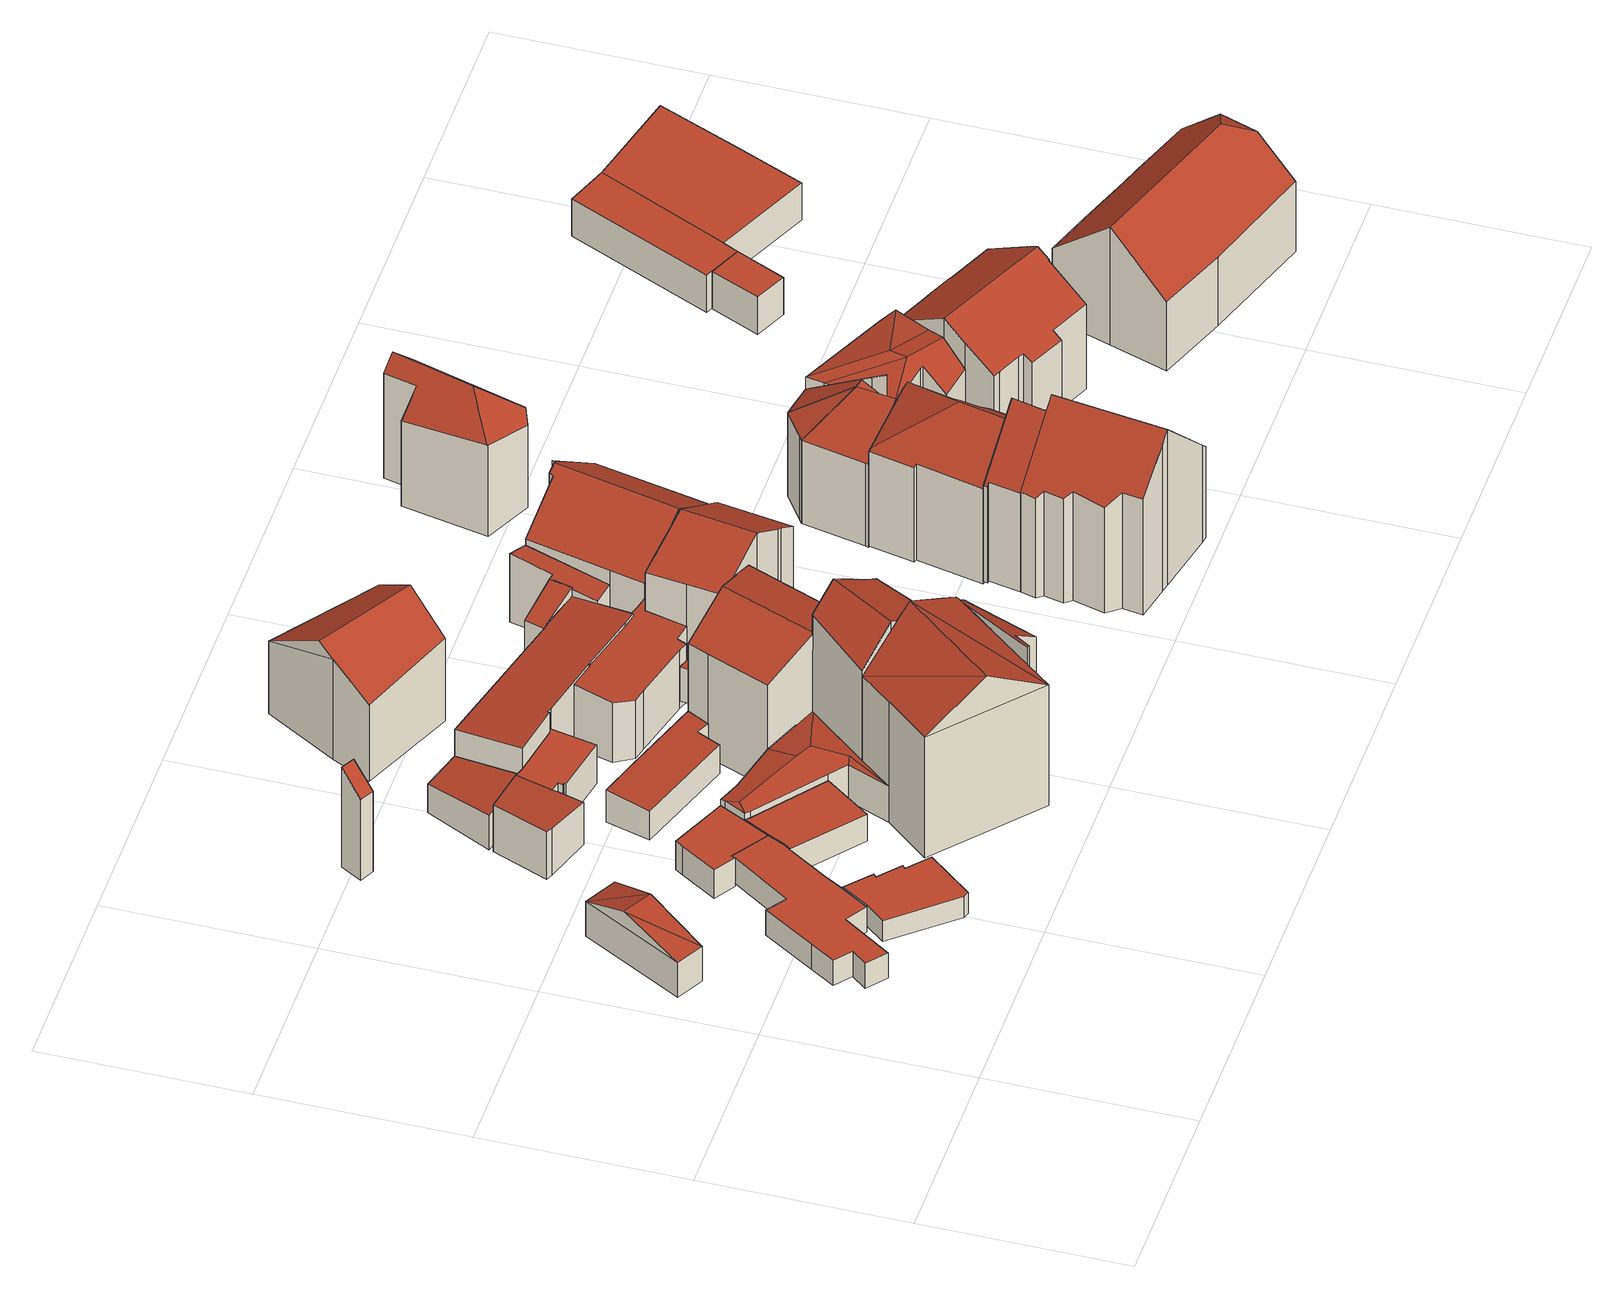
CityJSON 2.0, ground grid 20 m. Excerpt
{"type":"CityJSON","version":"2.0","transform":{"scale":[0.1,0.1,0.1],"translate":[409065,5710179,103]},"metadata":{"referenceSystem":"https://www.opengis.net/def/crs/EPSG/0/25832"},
"CityObjects":{
"building1":{"type":"Building","attributes":{"Gemeindeschluessel":"05978036","Geometrietyp2DReferenz":"3000","function":"31001_2000","roofType":"3100","measuredHeight":5.64},"geometry":[{"type":"MultiSurface","lod":"2","boundaries":[[[0,1,2,3]],[[1,4,5,2]],[[4,6,7,5]],[[6,0,3,7]],[[4,1,8]],[[0,6,9]],[[0,8,1]],[[8,0,9]],[[9,4,8]],[[4,9,6]],[[3,2,5,7]]],"semantics":{"surfaces":[{"type":"WallSurface"},{"type":"RoofSurface"},{"type":"GroundSurface"}],"values":[0,0,0,0,0,0,1,1,1,1,2]}}]},
"building2":{"type":"Building","attributes":{"Gemeindeschluessel":"05978036","Geometrietyp2DReferenz":"3000","function":"31001_2000","roofType":"1000","measuredHeight":2.84},"geometry":[{"type":"MultiSurface","lod":"2","boundaries":[[[10,11,12,13]],[[11,14,15,12]],[[14,16,17,15]],[[16,18,19,17]],[[18,20,21,19]],[[20,22,23,21]],[[22,24,25,23]],[[24,26,27,25]],[[26,28,29,27]],[[28,30,31,29]],[[30,32,33,31]],[[32,34,35,33]],[[34,36,37,35]],[[36,38,39,37]],[[38,40,41,39]],[[40,10,13,41]],[[40,38,36,34,32,30,28,26,24,22,20,18,16,14,11,10]],[[13,12,15,17,19,21,23,25,27,29,31,33,35,37,39,41]]],"semantics":{"surfaces":[{"type":"WallSurface"},{"type":"RoofSurface"},{"type":"GroundSurface"}],"values":[0,0,0,0,0,0,0,0,0,0,0,0,0,0,0,0,1,2]}}]},
"building3":{"type":"Building","attributes":{"Gemeindeschluessel":"05978036","Geometrietyp2DReferenz":"3000","function":"31001_2460","roofType":"1000","measuredHeight":2.44},"geometry":[{"type":"MultiSurface","lod":"2","boundaries":[[[42,43,44,45]],[[43,46,47,44]],[[46,48,49,47]],[[48,50,51,49]],[[50,52,53,51]],[[52,54,55,53]],[[54,56,57,55]],[[56,58,59,57]],[[58,60,61,59]],[[60,42,45,61]],[[60,58,56,54,52,50,48,46,43,42]],[[45,44,47,49,51,53,55,57,59,61]]],"semantics":{"surfaces":[{"type":"WallSurface"},{"type":"RoofSurface"},{"type":"GroundSurface"}],"values":[0,0,0,0,0,0,0,0,0,0,1,2]}}]},
"building4":{"type":"Building","attributes":{"Gemeindeschluessel":"05978036","Geometrietyp2DReferenz":"3000","function":"31001_2000","roofType":"1000","measuredHeight":3.29},"geometry":[{"type":"MultiSurface","lod":"2","boundaries":[[[32,30,62,63]],[[30,28,64,62]],[[28,65,66,64]],[[65,67,68,66]],[[67,69,70,68]],[[69,71,72,70]],[[71,73,74,72]],[[73,32,63,74]],[[73,71,69,67,65,28,30,32]],[[63,62,64,66,68,70,72,74]]],"semantics":{"surfaces":[{"type":"WallSurface"},{"type":"RoofSurface"},{"type":"GroundSurface"}],"values":[0,0,0,0,0,0,0,0,1,2]}}]},
"building5":{"type":"Building","attributes":{"Gemeindeschluessel":"05978036","Geometrietyp2DReferenz":"3000","function":"51009_1610","roofType":"2100","measuredHeight":11.59},"geometry":[{"type":"MultiSurface","lod":"2","boundaries":[[[75,76,77,78]],[[76,79,80,77]],[[79,81,82,80]],[[81,75,78,82]],[[81,79,76,75]],[[78,77,80,82]]],"semantics":{"surfaces":[{"type":"WallSurface"},{"type":"RoofSurface"},{"type":"GroundSurface"}],"values":[0,0,0,0,1,2]}}]},
"building6":{"type":"Building","attributes":{"Gemeindeschluessel":"05978036","Geometrietyp2DReferenz":"3000","function":"31001_1310","roofType":"2100","measuredHeight":5.44},"geometry":[{"type":"MultiSurface","lod":"2","boundaries":[[[83,84,85,86]],[[84,87,88,85]],[[87,89,90,88]],[[89,91,92,90]],[[91,93,94,92]],[[93,95,96,94]],[[95,83,86,96]],[[95,93,91,89,87,84,83]],[[86,85,88,90,92,94,96]]],"semantics":{"surfaces":[{"type":"WallSurface"},{"type":"RoofSurface"},{"type":"GroundSurface"}],"values":[0,0,0,0,0,0,0,1,2]}}]},
"building7":{"type":"Building","attributes":{"Gemeindeschluessel":"05978036","Geometrietyp2DReferenz":"3000","function":"31001_1100","roofType":"1000","measuredHeight":3.06},"geometry":[{"type":"MultiSurface","lod":"2","boundaries":[[[97,98,99,100]],[[98,101,102,99]],[[101,103,104,102]],[[103,105,106,104]],[[105,107,108,106]],[[107,109,110,108]],[[109,97,100,110]],[[109,107,105,103,101,98,97]],[[100,99,102,104,106,108,110]]],"semantics":{"surfaces":[{"type":"WallSurface"},{"type":"RoofSurface"},{"type":"GroundSurface"}],"values":[0,0,0,0,0,0,0,1,2]}}]},
"building8":{"type":"Building","attributes":{"Gemeindeschluessel":"05978036","Geometrietyp2DReferenz":"3000","function":"31001_2460","roofType":"2100","measuredHeight":4},"geometry":[{"type":"MultiSurface","lod":"2","boundaries":[[[111,112,113,114]],[[112,115,116,113]],[[115,117,118,116]],[[117,119,92,118]],[[119,111,114,92]],[[119,117,115,112,111]],[[114,113,116,118,92]]],"semantics":{"surfaces":[{"type":"WallSurface"},{"type":"RoofSurface"},{"type":"GroundSurface"}],"values":[0,0,0,0,0,1,2]}}]},
"building9":{"type":"Building","attributes":{"Gemeindeschluessel":"05978036","Geometrietyp2DReferenz":"3000","function":"31001_1310","roofType":"1000","measuredHeight":4.47},"geometry":[{"type":"MultiSurface","lod":"2","boundaries":[[[120,121,122,123]],[[121,124,125,122]],[[124,126,127,125]],[[126,128,129,127]],[[128,130,131,129]],[[130,132,133,131]],[[132,134,135,133]],[[134,136,137,135]],[[136,138,139,137]],[[138,140,141,139]],[[140,120,123,141]],[[140,138,136,134,132,130,128,126,124,121,120]],[[123,122,125,127,129,131,133,135,137,139,141]]],"semantics":{"surfaces":[{"type":"WallSurface"},{"type":"RoofSurface"},{"type":"GroundSurface"}],"values":[0,0,0,0,0,0,0,0,0,0,0,1,2]}}]},
"building10":{"type":"Building","attributes":{"Gemeindeschluessel":"05978036","Geometrietyp2DReferenz":"3000","function":"31001_1100","roofType":"2100","measuredHeight":3.74},"geometry":[{"type":"MultiSurface","lod":"2","boundaries":[[[142,143,144,145]],[[143,146,147,144]],[[146,148,149,147]],[[148,150,151,149]],[[150,152,153,151]],[[152,154,155,153]],[[154,142,145,155]],[[154,152,150,148,146,143,142]],[[145,144,147,149,151,153,155]]],"semantics":{"surfaces":[{"type":"WallSurface"},{"type":"RoofSurface"},{"type":"GroundSurface"}],"values":[0,0,0,0,0,0,0,1,2]}}]},
"building11":{"type":"Building","attributes":{"Gemeindeschluessel":"05978036","Geometrietyp2DReferenz":"3000","function":"31001_1100"},"children":["building11-1","building11-2","building11-3","building11-4"]},
"building11-1":{"type":"BuildingPart","attributes":{"roofType":"3100","measuredHeight":17.54},"parents":["building11"],"geometry":[{"type":"MultiSurface","lod":"2","boundaries":[[[156,157,158,159]],[[157,160,161,158]],[[160,162,163,161]],[[162,164,165,163]],[[164,166,167,165]],[[168,156,159,169]],[[170,171,172,166,164,162,160,157,156]],[[156,168,173,170]],[[159,158,161,163,165,167,174,175,176,169]],[[177,171,170]],[[174,167,166,172,178]],[[178,172,171,177]],[[173,179,177,170]],[[174,178,179,180,175]],[[179,178,177]],[[169,176,181,180,179,173,168]],[[176,175,180,181]]],"semantics":{"surfaces":[{"type":"WallSurface"},{"type":"RoofSurface"},{"type":"GroundSurface"},{"type":"ClosureSurface"}],"values":[0,0,0,0,0,0,1,1,2,0,3,3,0,3,3,0,3]}}]},
"building11-2":{"type":"BuildingPart","attributes":{"roofType":"2100","measuredHeight":16.09},"parents":["building11"],"geometry":[{"type":"MultiSurface","lod":"2","boundaries":[[[182,183,184,185]],[[183,186,187,184]],[[186,188,189,187]],[[188,190,191,189]],[[190,192,193,194,191]],[[192,190,188,186,183,182,195]],[[185,184,187,189,191,194]],[[195,193,192]],[[182,185,194,193,195]]],"semantics":{"surfaces":[{"type":"WallSurface"},{"type":"RoofSurface"},{"type":"GroundSurface"},{"type":"ClosureSurface"}],"values":[0,0,0,0,0,1,2,0,3]}}]},
"building11-3":{"type":"BuildingPart","attributes":{"roofType":"3100","measuredHeight":18.11},"parents":["building11"],"geometry":[{"type":"MultiSurface","lod":"2","boundaries":[[[193,196,197,194]],[[196,198,199,197]],[[198,200,201,202,199]],[[203,204,182,185,167,166]],[[205,196,193,195,204,206]],[[196,205,207]],[[179,207,205,171,177]],[[207,179,200,198]],[[203,206,204]],[[196,207,198]],[[194,197,199,202,175,174,167,185]],[[180,201,200,179]],[[202,201,180,175]],[[166,172,203]],[[167,174,178,172,166]],[[174,175,180,179,178]],[[195,182,204]],[[194,185,182,195,193]],[[205,206,203,172,171]],[[171,172,178,177]],[[177,178,179]]],"semantics":{"surfaces":[{"type":"WallSurface"},{"type":"RoofSurface"},{"type":"GroundSurface"},{"type":"ClosureSurface"}],"values":[0,0,0,0,1,1,1,1,0,0,2,0,3,0,3,3,0,3,0,3,3]}}]},
"building11-4":{"type":"BuildingPart","attributes":{"roofType":"5000","measuredHeight":5.02},"parents":["building11"],"geometry":[{"type":"MultiSurface","lod":"2","boundaries":[[[201,208,209,202]],[[208,210,211,209]],[[210,212,213,211]],[[212,214,215,213]],[[214,216,217,215]],[[216,218,219,217]],[[218,220,221,219]],[[220,222,223,221]],[[222,224,169,223]],[[224,181,176,169]],[[222,220,218,216,225,226]],[[216,214,225]],[[214,212,210,208,227,228,226,225]],[[208,201,227]],[[201,180,181,228,227]],[[181,224,222,226,228]],[[202,209,211,213,215,217,219,221,223,169,176,175]],[[175,176,181,180]],[[202,175,180,201]]],"semantics":{"surfaces":[{"type":"WallSurface"},{"type":"RoofSurface"},{"type":"GroundSurface"},{"type":"ClosureSurface"}],"values":[0,0,0,0,0,0,0,0,0,0,1,1,1,1,1,1,2,3,3]}}]},
"building12":{"type":"Building","attributes":{"Gemeindeschluessel":"05978036","Geometrietyp2DReferenz":"3000","function":"31001_1000","roofType":"5000","measuredHeight":12.79},"geometry":[{"type":"MultiSurface","lod":"2","boundaries":[[[229,230,231,232]],[[230,233,234,231]],[[233,235,236,234]],[[235,237,238,236]],[[237,229,232,238]],[[239,235,233,240]],[[237,239,240,230,229]],[[237,235,239]],[[233,230,240]],[[232,231,234,236,238]]],"semantics":{"surfaces":[{"type":"WallSurface"},{"type":"RoofSurface"},{"type":"GroundSurface"}],"values":[0,0,0,0,0,1,1,0,0,2]}}]},
"building13":{"type":"Building","attributes":{"Gemeindeschluessel":"05978036","Geometrietyp2DReferenz":"3000","function":"31001_1100"},"children":["building13-1","building13-2","building13-3"]},
"building13-1":{"type":"BuildingPart","attributes":{"roofType":"2100","measuredHeight":7.97},"parents":["building13"],"geometry":[{"type":"MultiSurface","lod":"2","boundaries":[[[241,242,243,244,245]],[[246,247,248,249]],[[246,250,251,247]],[[250,252,253,251]],[[252,241,245,253]],[[252,250,246,249,254,255,242,241]],[[245,244,256,248,247,251,253]],[[257,243,242,255]],[[256,244,243,257]],[[249,248,256,257,255,254]]],"semantics":{"surfaces":[{"type":"WallSurface"},{"type":"RoofSurface"},{"type":"GroundSurface"},{"type":"ClosureSurface"}],"values":[0,0,0,0,0,1,2,0,3,3]}}]},
"building13-2":{"type":"BuildingPart","attributes":{"roofType":"2100","measuredHeight":7.17},"parents":["building13"],"geometry":[{"type":"MultiSurface","lod":"2","boundaries":[[[243,258,259,244]],[[258,260,261,259]],[[260,262,263,261]],[[262,264,265,263]],[[264,266,267,265]],[[266,268,269,267]],[[268,270,271,269]],[[270,272,273,271]],[[272,274,118,273]],[[274,275,116,118]],[[275,276,277,278,116]],[[257,279,276,275,274,272,270,268,266,264,262,260,258,243]],[[244,259,261,263,265,267,269,271,273,118,116,278,256]],[[279,277,276]],[[256,278,277,279,257]],[[244,256,257,243]]],"semantics":{"surfaces":[{"type":"WallSurface"},{"type":"RoofSurface"},{"type":"GroundSurface"},{"type":"ClosureSurface"}],"values":[0,0,0,0,0,0,0,0,0,0,0,1,2,0,3,3]}}]},
"building13-3":{"type":"BuildingPart","attributes":{"roofType":"2100","measuredHeight":7.42},"parents":["building13"],"geometry":[{"type":"MultiSurface","lod":"2","boundaries":[[[277,280,281,278]],[[280,249,248,281]],[[249,280,277,279,282,254]],[[256,278,281,248]],[[279,257,255,282]],[[277,278,256,257,279]],[[255,254,282]],[[248,249,254,255,257,256]]],"semantics":{"surfaces":[{"type":"WallSurface"},{"type":"RoofSurface"},{"type":"GroundSurface"},{"type":"ClosureSurface"}],"values":[0,0,1,2,0,3,0,3]}}]},
"building14":{"type":"Building","attributes":{"Gemeindeschluessel":"05978036","Geometrietyp2DReferenz":"3000","function":"31001_1100"},"children":["building14-1","building14-2"]},
"building14-1":{"type":"BuildingPart","attributes":{"roofType":"3100","measuredHeight":13.4},"parents":["building14"],"geometry":[{"type":"MultiSurface","lod":"2","boundaries":[[[283,284,285,286]],[[284,287,288,285]],[[287,289,290,288]],[[289,291,292,290]],[[291,293,294,295,292]],[[296,297,298,299]],[[297,300,301,298]],[[300,302,303,301]],[[302,283,286,303]],[[297,296,304,293,291,289,287]],[[287,284,283,302,300,297]],[[286,285,288,290,292,295,305,299,298,301,303]],[[304,306,294,293]],[[306,305,295,294]],[[307,306,304,296]],[[299,305,306,307]]],"semantics":{"surfaces":[{"type":"WallSurface"},{"type":"RoofSurface"},{"type":"GroundSurface"},{"type":"ClosureSurface"}],"values":[0,0,0,0,0,0,0,0,0,1,1,2,0,3,0,3]}}]},
"building14-2":{"type":"BuildingPart","attributes":{"roofType":"1000","measuredHeight":3.56},"parents":["building14"],"geometry":[{"type":"MultiSurface","lod":"2","boundaries":[[[294,308,309,295]],[[308,310,311,309]],[[310,312,313,311]],[[312,314,315,313]],[[314,316,317,315]],[[316,307,299,317]],[[306,307,316,314,312,310,308,294]],[[295,309,311,313,315,317,299,305]],[[305,299,307,306]],[[295,305,306,294]]],"semantics":{"surfaces":[{"type":"WallSurface"},{"type":"RoofSurface"},{"type":"GroundSurface"},{"type":"ClosureSurface"}],"values":[0,0,0,0,0,0,1,2,3,3]}}]},
"building15":{"type":"Building","attributes":{"Gemeindeschluessel":"05978036","Geometrietyp2DReferenz":"3000","function":"51009_1610","roofType":"1000","measuredHeight":3.87},"geometry":[{"type":"MultiSurface","lod":"2","boundaries":[[[318,319,320,321]],[[319,322,323,320]],[[322,324,325,323]],[[324,326,327,325]],[[326,328,329,327]],[[328,318,321,329]],[[328,326,324,322,319,318]],[[321,320,323,325,327,329]]],"semantics":{"surfaces":[{"type":"WallSurface"},{"type":"RoofSurface"},{"type":"GroundSurface"}],"values":[0,0,0,0,0,0,1,2]}}]},
"building16":{"type":"Building","attributes":{"Gemeindeschluessel":"05978036","Geometrietyp2DReferenz":"3000","function":"31001_1100"},"children":["building16-1","building16-2"]},
"building16-1":{"type":"BuildingPart","attributes":{"roofType":"2100","measuredHeight":7.37},"parents":["building16"],"geometry":[{"type":"MultiSurface","lod":"2","boundaries":[[[330,331,332,333]],[[331,334,335,332]],[[334,336,337,335]],[[336,338,339,337]],[[338,340,341,339]],[[340,342,343,341]],[[342,344,345,343]],[[344,346,347,345]],[[346,348,349,347]],[[348,350,351,349]],[[350,352,353,351]],[[352,354,355,353]],[[354,356,357,355]],[[356,358,359,357]],[[358,360,361,359]],[[360,362,363,361]],[[362,360,358,356,354,352,350,348,346,344,342,340,338,336,334,331,330,364]],[[365,333,332,335,337,339,341,343,345,347,349,351,353,355,357,359,361,363]],[[330,333,365,364]],[[364,365,363,362]]],"semantics":{"surfaces":[{"type":"WallSurface"},{"type":"RoofSurface"},{"type":"GroundSurface"},{"type":"ClosureSurface"}],"values":[0,0,0,0,0,0,0,0,0,0,0,0,0,0,0,0,1,2,3,3]}}]},
"building16-2":{"type":"BuildingPart","attributes":{"roofType":"3100","measuredHeight":13.91},"parents":["building16"],"geometry":[{"type":"MultiSurface","lod":"2","boundaries":[[[366,367,330,333,368]],[[369,370,371,363,362]],[[370,372,373,371]],[[372,374,375,373]],[[374,376,377,375]],[[376,378,379,377]],[[378,380,381,379]],[[380,382,383,381]],[[382,384,385,383]],[[384,366,368,385]],[[380,378,376,374,372,370]],[[370,369,386,367,366,384,382,380]],[[368,333,365,363,371,373,375,377,379,381,383,385]],[[386,364,330,367]],[[364,365,333,330]],[[362,364,386,369]],[[362,363,365,364]]],"semantics":{"surfaces":[{"type":"WallSurface"},{"type":"RoofSurface"},{"type":"GroundSurface"},{"type":"ClosureSurface"}],"values":[0,0,0,0,0,0,0,0,0,0,1,1,2,0,3,0,3]}}]},
"building17":{"type":"Building","attributes":{"Gemeindeschluessel":"05978036","Geometrietyp2DReferenz":"3000","function":"31001_1100","roofType":"3100","measuredHeight":13.34},"geometry":[{"type":"MultiSurface","lod":"2","boundaries":[[[387,388,389,390]],[[388,391,392,389]],[[391,393,394,392]],[[393,395,396,394]],[[395,397,398,396]],[[397,399,400,398]],[[399,401,402,400]],[[401,403,404,402]],[[403,405,406,404]],[[405,407,408,406]],[[407,409,410,408]],[[409,387,390,410]],[[405,403,401,399,397,395]],[[395,393,391,388,387,409,407,405]],[[390,389,392,394,396,398,400,402,404,406,408,410]]],"semantics":{"surfaces":[{"type":"WallSurface"},{"type":"RoofSurface"},{"type":"GroundSurface"}],"values":[0,0,0,0,0,0,0,0,0,0,0,0,1,1,2]}}]},
"building18":{"type":"Building","attributes":{"Gemeindeschluessel":"05978036","Geometrietyp2DReferenz":"3000","function":"31001_2000"},"children":["building18-1","building18-2"]},
"building18-1":{"type":"BuildingPart","attributes":{"roofType":"3100","measuredHeight":17.93},"parents":["building18"],"geometry":[{"type":"MultiSurface","lod":"2","boundaries":[[[411,412,413,414]],[[412,415,416,413]],[[415,417,418,416]],[[417,419,420,418]],[[419,421,422,420]],[[421,423,424,422]],[[423,425,426,424]],[[425,427,428,426]],[[427,429,430,428]],[[429,431,432,430]],[[431,433,434,432]],[[433,435,436,434]],[[435,437,438,439,436]],[[440,441,442,443,444]],[[441,411,414,442]],[[445,437,435,433,431,429,427,425,423,421,419]],[[419,417,415,412,411,441,440,445]],[[414,413,416,418,420,422,424,426,428,430,432,434,436,439,446,447,443,442]],[[448,449,438,437,445]],[[447,446,449,448]],[[446,439,438,449]],[[440,444,448,445]],[[447,448,444,443]]],"semantics":{"surfaces":[{"type":"WallSurface"},{"type":"RoofSurface"},{"type":"GroundSurface"},{"type":"ClosureSurface"}],"values":[0,0,0,0,0,0,0,0,0,0,0,0,0,0,0,1,1,2,0,3,3,0,3]}}]},
"building18-2":{"type":"BuildingPart","attributes":{"roofType":"3100","measuredHeight":16.67},"parents":["building18"],"geometry":[{"type":"MultiSurface","lod":"2","boundaries":[[[450,451,452,453]],[[451,444,443,452]],[[438,454,455,439]],[[454,456,457,455]],[[456,458,459,457]],[[458,460,461,459]],[[460,462,463,461]],[[462,464,465,463]],[[464,450,453,465]],[[460,458,456,454,438,449]],[[449,448,444,451,450,464,462,460]],[[453,452,443,447,446,439,455,457,459,461,463,465]],[[446,447,448,449]],[[447,443,444,448]],[[446,449,438,439]]],"semantics":{"surfaces":[{"type":"WallSurface"},{"type":"RoofSurface"},{"type":"GroundSurface"},{"type":"ClosureSurface"}],"values":[0,0,0,0,0,0,0,0,0,1,1,2,3,3,3]}}]},
"building19":{"type":"Building","attributes":{"Gemeindeschluessel":"05978036","Geometrietyp2DReferenz":"3000","function":"31001_1000","roofType":"5000","measuredHeight":15.3},"geometry":[{"type":"MultiSurface","lod":"2","boundaries":[[[466,467,468,469]],[[467,470,471,468]],[[470,472,473,471]],[[472,474,475,473]],[[474,476,477,475]],[[476,478,479,477]],[[478,480,481,479]],[[480,482,483,481]],[[482,484,485,483]],[[484,486,487,485]],[[486,488,489,487]],[[488,490,491,489]],[[490,492,493,491]],[[492,466,469,493]],[[488,486,484,494]],[[484,482,480,478,476,474,494]],[[474,472,470,467,466,492,490,488,494]],[[469,468,471,473,475,477,479,481,483,485,487,489,491,493]]],"semantics":{"surfaces":[{"type":"WallSurface"},{"type":"RoofSurface"},{"type":"GroundSurface"}],"values":[0,0,0,0,0,0,0,0,0,0,0,0,0,0,1,1,1,2]}}]},
"building20":{"type":"Building","attributes":{"Gemeindeschluessel":"05978036","Geometrietyp2DReferenz":"3000","function":"31001_2000"},"children":["building20-1","building20-2","building20-3","building20-4","building20-5","building20-6"]},
"building20-1":{"type":"BuildingPart","attributes":{"roofType":"2100","measuredHeight":14.38},"parents":["building20"],"geometry":[{"type":"MultiSurface","lod":"2","boundaries":[[[495,496,497,498]],[[496,499,500,501,497]],[[499,496,495,502,503,504]],[[505,506,498,497,501]],[[503,507,504]],[[503,505,501,500,507]],[[502,506,505,503]],[[495,498,506,502]],[[504,507,500,499]]],"semantics":{"surfaces":[{"type":"WallSurface"},{"type":"RoofSurface"},{"type":"GroundSurface"},{"type":"ClosureSurface"}],"values":[0,0,1,2,0,3,3,3,0]}}]},
"building20-2":{"type":"BuildingPart","attributes":{"roofType":"2100","measuredHeight":12.87},"parents":["building20"],"geometry":[{"type":"MultiSurface","lod":"2","boundaries":[[[508,509,510,511]],[[509,495,498,510]],[[495,509,508,502]],[[506,511,510,498]],[[508,511,506,502]],[[502,506,498,495]]],"semantics":{"surfaces":[{"type":"WallSurface"},{"type":"RoofSurface"},{"type":"GroundSurface"},{"type":"ClosureSurface"}],"values":[0,0,1,2,3,3]}}]},
"building20-3":{"type":"BuildingPart","attributes":{"roofType":"2100","measuredHeight":12.94},"parents":["building20"],"geometry":[{"type":"MultiSurface","lod":"2","boundaries":[[[512,513,514,515]],[[512,516,517,513]],[[516,508,511,517]],[[508,516,512,515,518,502]],[[506,514,513,517,511]],[[514,506,502,518,515]],[[502,506,511,508]]],"semantics":{"surfaces":[{"type":"WallSurface"},{"type":"RoofSurface"},{"type":"GroundSurface"},{"type":"ClosureSurface"}],"values":[0,0,0,1,2,3,3]}}]},
"building20-4":{"type":"BuildingPart","attributes":{"roofType":"2100","measuredHeight":12.87},"parents":["building20"],"geometry":[{"type":"MultiSurface","lod":"2","boundaries":[[[519,507,503,502]],[[506,505,501,520]],[[503,505,506,502]],[[519,500,507]],[[507,500,501,505,503]],[[519,520,501,500]],[[506,520,519,502]]],"semantics":{"surfaces":[{"type":"RoofSurface"},{"type":"GroundSurface"},{"type":"ClosureSurface"},{"type":"WallSurface"}],"values":[0,1,2,3,2,2,2]}}]},
"building20-5":{"type":"BuildingPart","attributes":{"roofType":"1000","measuredHeight":11.07},"parents":["building20"],"geometry":[{"type":"MultiSurface","lod":"2","boundaries":[[[500,519,520,501]],[[519,521,522,520]],[[521,523,524,522]],[[523,525,526,524]],[[525,527,528,526]],[[527,525,523,521,519,500,519]],[[520,501,520,522,524,526,528]],[[519,520,528,527]]],"semantics":{"surfaces":[{"type":"WallSurface"},{"type":"RoofSurface"},{"type":"GroundSurface"},{"type":"ClosureSurface"}],"values":[0,0,0,0,0,1,2,3]}}]},
"building20-6":{"type":"BuildingPart","attributes":{"roofType":"2100","measuredHeight":12.91},"parents":["building20"],"geometry":[{"type":"MultiSurface","lod":"2","boundaries":[[[515,514,528,527]],[[527,519,502,518,515]],[[514,506,520,528]],[[506,514,515,518,502]],[[519,520,506,502]],[[527,528,520,519]]],"semantics":{"surfaces":[{"type":"WallSurface"},{"type":"RoofSurface"},{"type":"GroundSurface"},{"type":"ClosureSurface"}],"values":[0,1,2,3,3,3]}}]},
"building21":{"type":"Building","attributes":{"Gemeindeschluessel":"05978036","Geometrietyp2DReferenz":"3000","function":"31001_2460","roofType":"1000","measuredHeight":3},"geometry":[{"type":"MultiSurface","lod":"2","boundaries":[[[529,530,531,532]],[[530,533,413,531]],[[533,534,414,413]],[[534,535,536,414]],[[535,537,538,536]],[[537,539,540,538]],[[539,541,542,540]],[[541,529,532,542]],[[541,539,537,535,534,533,530,529]],[[532,531,413,414,536,538,540,542]]],"semantics":{"surfaces":[{"type":"WallSurface"},{"type":"RoofSurface"},{"type":"GroundSurface"}],"values":[0,0,0,0,0,0,0,0,1,2]}}]},
"building22":{"type":"Building","attributes":{"Gemeindeschluessel":"05978036","Geometrietyp2DReferenz":"3000","function":"31001_1100","roofType":"5000","measuredHeight":13.52},"geometry":[{"type":"MultiSurface","lod":"2","boundaries":[[[543,544,545,546]],[[544,547,548,545]],[[547,549,550,548]],[[549,551,552,550]],[[551,553,554,552]],[[553,555,556,554]],[[555,557,558,556]],[[557,543,546,558]],[[557,559,560,561,543]],[[555,553,551,562,560,559]],[[562,549,547,544,561,560]],[[544,543,561]],[[551,549,562]],[[557,555,559]],[[546,545,548,550,552,554,556,558]]],"semantics":{"surfaces":[{"type":"WallSurface"},{"type":"RoofSurface"},{"type":"GroundSurface"}],"values":[0,0,0,0,0,0,0,0,1,1,1,0,0,0,2]}}]},
"building23":{"type":"Building","attributes":{"Gemeindeschluessel":"05978036","Geometrietyp2DReferenz":"3000","function":"31001_2460"},"children":["building23-1","building23-2"]},
"building23-1":{"type":"BuildingPart","attributes":{"roofType":"2100","measuredHeight":1.45},"parents":["building23"],"geometry":[{"type":"MultiSurface","lod":"2","boundaries":[[[563,564,565,566]],[[564,567,568,565]],[[567,569,570,568]],[[569,571,572,570]],[[571,573,574,572]],[[573,575,576,574]],[[575,577,578,576]],[[577,579,580,578]],[[581,582,583,584]],[[582,563,566,583]],[[582,581,579,577,575,573,571,569,567,564,563]],[[566,565,568,570,572,574,576,578,580,584,583]],[[581,584,580,579]]],"semantics":{"surfaces":[{"type":"WallSurface"},{"type":"RoofSurface"},{"type":"GroundSurface"},{"type":"ClosureSurface"}],"values":[0,0,0,0,0,0,0,0,0,0,1,2,3]}}]},
"building23-2":{"type":"BuildingPart","attributes":{"roofType":"2100","measuredHeight":1.38},"parents":["building23"],"geometry":[{"type":"MultiSurface","lod":"2","boundaries":[[[585,586,587,580,579]],[[586,588,589,587]],[[588,590,591,589]],[[590,592,581,584,591]],[[592,590,588,586,585]],[[580,587,589,591,584]],[[579,581,592,585]],[[579,580,584,581]]],"semantics":{"surfaces":[{"type":"WallSurface"},{"type":"RoofSurface"},{"type":"GroundSurface"},{"type":"ClosureSurface"}],"values":[0,0,0,0,1,2,0,3]}}]},
"building24":{"type":"Building","attributes":{"Gemeindeschluessel":"05978036","Geometrietyp2DReferenz":"3000","function":"31001_1000","roofType":"1000","measuredHeight":4.11},"geometry":[{"type":"MultiSurface","lod":"2","boundaries":[[[593,594,595,487]],[[594,596,597,595]],[[596,598,599,597]],[[598,600,601,599]],[[600,602,603,601]],[[602,604,605,603]],[[604,606,607,605]],[[606,608,609,607]],[[608,610,611,609]],[[610,612,613,611]],[[612,614,615,613]],[[614,616,617,615]],[[616,618,619,617]],[[618,620,621,619]],[[620,622,623,621]],[[622,624,471,623]],[[624,625,468,471]],[[625,626,469,468]],[[626,627,493,469]],[[627,628,491,493]],[[628,629,489,491]],[[629,593,487,489]],[[629,628,627,626,625,624,622,620,618,616,614,612,610,608,606,604,602,600,598,596,594,593]],[[487,595,597,599,601,603,605,607,609,611,613,615,617,619,621,623,471,468,469,493,491,489]]],"semantics":{"surfaces":[{"type":"WallSurface"},{"type":"RoofSurface"},{"type":"GroundSurface"}],"values":[0,0,0,0,0,0,0,0,0,0,0,0,0,0,0,0,0,0,0,0,0,0,1,2]}}]},
"building25":{"type":"Building","attributes":{"Gemeindeschluessel":"05978036","Geometrietyp2DReferenz":"3000","function":"31001_2000","roofType":"3200","measuredHeight":12.08},"geometry":[{"type":"MultiSurface","lod":"2","boundaries":[[[630,631,632,633]],[[631,634,635,632]],[[634,636,637,635]],[[636,638,639,637]],[[638,640,641,639]],[[640,642,643,641]],[[642,644,645,643]],[[644,646,647,645]],[[646,648,649,647]],[[648,650,651,649]],[[650,652,653,651]],[[652,654,655,653]],[[654,656,657,655]],[[656,630,633,657]],[[630,656,654,652,658]],[[648,646,644,642,640,638,636,634,659]],[[652,650,659,658]],[[650,648,659]],[[631,630,658]],[[634,631,658,659]],[[633,632,635,637,639,641,643,645,647,649,651,653,655,657]]],"semantics":{"surfaces":[{"type":"WallSurface"},{"type":"RoofSurface"},{"type":"GroundSurface"}],"values":[0,0,0,0,0,0,0,0,0,0,0,0,0,0,1,1,1,1,1,1,2]}}]},
"building26":{"type":"Building","attributes":{"Gemeindeschluessel":"05978036","Geometrietyp2DReferenz":"3000","function":"31001_1100","roofType":"3100","measuredHeight":13.31},"geometry":[{"type":"MultiSurface","lod":"2","boundaries":[[[660,661,662,663]],[[661,664,665,662]],[[664,666,667,665]],[[666,668,669,667]],[[668,670,671,669]],[[670,672,673,671]],[[672,674,675,673]],[[674,676,677,675]],[[676,678,679,677]],[[678,680,681,679]],[[680,682,683,681]],[[682,684,685,683]],[[684,686,687,685]],[[686,688,689,687]],[[688,690,691,689]],[[690,692,693,691]],[[692,694,695,693]],[[694,696,697,695]],[[696,698,699,697]],[[698,660,663,699]],[[694,692,690,688,686,684,682,680,678]],[[678,676,674,672,670,668,666,664,661,660,698,696,694]],[[663,662,665,667,669,671,673,675,677,679,681,683,685,687,689,691,693,695,697,699]]],"semantics":{"surfaces":[{"type":"WallSurface"},{"type":"RoofSurface"},{"type":"GroundSurface"}],"values":[0,0,0,0,0,0,0,0,0,0,0,0,0,0,0,0,0,0,0,0,1,1,2]}}]},
"building27":{"type":"Building","attributes":{"Gemeindeschluessel":"05978036","Geometrietyp2DReferenz":"3000","function":"31001_1100","roofType":"9999","measuredHeight":13.57},"geometry":[{"type":"MultiSurface","lod":"2","boundaries":[[[700,701,702,703]],[[701,704,705,702]],[[704,706,707,705]],[[706,708,709,707]],[[708,710,711,709]],[[710,712,713,711]],[[712,714,715,713]],[[714,716,717,715]],[[716,718,719,717]],[[718,720,721,719]],[[720,700,703,721]],[[716,714,722]],[[714,712,710,708,706,704,701,722]],[[701,700,720,718,716,722]],[[703,702,705,707,709,711,713,715,717,719,721]]],"semantics":{"surfaces":[{"type":"WallSurface"},{"type":"RoofSurface"},{"type":"GroundSurface"}],"values":[0,0,0,0,0,0,0,0,0,0,0,1,1,1,2]}}]},
"building28":{"type":"Building","attributes":{"Gemeindeschluessel":"05978036","Geometrietyp2DReferenz":"3000","function":"31001_2000"},"children":["building28-1","building28-2","building28-3"]},
"building28-1":{"type":"BuildingPart","attributes":{"roofType":"1000","measuredHeight":4.27},"parents":["building28"],"geometry":[{"type":"MultiSurface","lod":"2","boundaries":[[[723,724,725,726]],[[727,728,729,730]],[[731,732,733,734]],[[732,723,726,733]],[[732,731,728,727,724,723]],[[726,725,730,729,734,733]],[[730,725,724,727]],[[734,729,728,731]]],"semantics":{"surfaces":[{"type":"WallSurface"},{"type":"RoofSurface"},{"type":"GroundSurface"},{"type":"ClosureSurface"}],"values":[0,0,0,0,1,2,3,3]}}]},
"building28-2":{"type":"BuildingPart","attributes":{"roofType":"1000","measuredHeight":4.29},"parents":["building28"],"geometry":[{"type":"MultiSurface","lod":"2","boundaries":[[[735,731,734,736]],[[737,738,729,728]],[[737,735,736,738]],[[737,728,731,735]],[[736,734,729,738]],[[728,729,734,731]]],"semantics":{"surfaces":[{"type":"WallSurface"},{"type":"RoofSurface"},{"type":"GroundSurface"},{"type":"ClosureSurface"}],"values":[0,0,0,1,2,3]}}]},
"building28-3":{"type":"BuildingPart","attributes":{"roofType":"1000","measuredHeight":4.28},"parents":["building28"],"geometry":[{"type":"MultiSurface","lod":"2","boundaries":[[[739,740,725,724]],[[739,741,742,740]],[[741,743,744,742]],[[743,727,730,744]],[[727,743,741,739,724]],[[725,740,742,744,730]],[[724,725,730,727]]],"semantics":{"surfaces":[{"type":"WallSurface"},{"type":"RoofSurface"},{"type":"GroundSurface"},{"type":"ClosureSurface"}],"values":[0,0,0,0,1,2,3]}}]}
},
"vertices":[
[63,376,64],[95,359,64],[95,359,24],[63,376,24],[35,262,64],[35,262,24],[8,276,64],[8,276,24],[70,319,81],[41,335,81],
[131,141,59],[110,154,59],[110,154,30],[131,141,30],[78,106,59],[78,106,30],[59,121,59],[59,121,30],[71,136,59],[71,136,30],[55,149,59],[55,149,30],[70,173,59],[70,173,30],[102,224,59],[102,224,30],[121,211,59],[121,211,30],[160,269,59],[160,269,30],[162,273,59],[162,273,30],[197,250,59],[197,250,30],[189,233,59],[189,233,30],[184,226,59],[184,226,30],[159,187,59],[159,187,30],[148,168,59],[148,168,30],
[208,105,61],[172,61,61],[172,61,37],[208,105,37],[166,63,61],[166,63,37],[115,122,61],[115,122,37],[131,141,61],[131,141,37],[148,168,61],[148,168,37],[172,147,61],[172,147,37],[169,144,61],[169,144,37],[190,126,61],[190,126,37],[187,123,61],[187,123,37],
[162,273,26],[197,250,26],[160,269,26],[140,282,59],[140,282,26],[162,317,59],[162,317,26],[167,325,59],[167,325,26],[223,301,59],[223,301,26],[210,275,59],[210,275,26],
[80,585,115],[92,606,138],[92,606,22],[80,585,22],[105,599,138],[105,599,22],[94,578,115],[94,578,22],
[179,412,72],[133,427,77],[133,427,23],[179,412,23],[126,430,78],[126,430,23],[148,485,77],[148,485,23],[197,479,72],[197,479,23],[187,443,72],[187,443,23],[186,437,72],[186,437,23],
[184,226,60],[189,233,60],[189,233,29],[184,226,29],[197,250,60],[197,250,29],[210,275,60],[210,275,29],[214,271,60],[214,271,29],[280,220,60],[280,220,29],[247,175,60],[247,175,29],
[149,489,63],[181,554,56],[181,554,23],[149,489,23],[223,542,56],[223,542,23],[208,476,63],[208,476,23],[197,479,63],
[256,423,71],[199,434,71],[199,434,26],[256,423,26],[199,436,71],[199,436,26],[197,436,71],[197,436,26],[198,441,71],[198,441,26],[187,443,71],[187,443,26],[197,479,71],[197,479,26],[208,476,71],[208,476,26],[260,467,71],[260,467,26],[261,469,71],[261,469,26],[265,467,71],[265,467,26],
[321,341,61],[308,347,61],[308,347,26],[321,341,26],[299,324,59],[299,324,26],[198,358,59],[198,358,26],[210,401,63],[210,401,26],[248,389,63],[248,389,26],[330,362,63],[330,362,26],
[383,246,200],[409,236,181],[409,236,25],[383,246,25],[408,235,181],[408,235,25],[426,227,168],[426,227,25],[437,223,161],[437,223,25],[410,155,153],[410,155,25],[356,257,179],[356,257,25],[344,182,200],[351,179,195],[393,162,165],[306,197,171],[344,182,25],[306,197,25],[355,256,25],[344,182,190],[344,182,165],[306,197,165],[306,197,67],[355,256,67],
[429,148,162],[439,144,154],[439,144,25],[429,148,25],[410,70,154],[410,70,25],[383,81,176],[383,81,25],[369,64,180],[369,64,25],[361,63,185],[361,63,165],[361,63,25],[421,137,165],
[341,38,165],[341,38,25],[244,122,165],[244,122,25],[280,165,165],[280,165,67],[280,165,25],[410,155,165],[429,148,165],[368,172,206],[410,155,178],[292,80,206],
[297,207,67],[297,207,25],[280,220,67],[280,220,25],[214,271,67],[214,271,25],[210,275,67],[210,275,25],[221,296,67],[221,296,25],[223,301,66],[223,301,25],[244,292,67],[244,292,25],[297,280,67],[297,280,25],[356,257,67],[220,283,70],[288,251,74],[306,209,69],[303,243,75],
[210,616,107],[229,654,135],[229,654,19],[210,616,19],[271,725,103],[271,725,19],[352,649,119],[352,649,19],[305,575,115],[305,575,19],[330,614,146],[237,669,146],
[438,465,92],[414,469,92],[414,469,90],[414,469,23],[438,465,23],[432,515,97],[432,515,23],[425,516,23],[425,516,97],[442,557,102],[442,557,23],[457,547,102],[457,547,23],[425,512,97],[420,494,95],[420,494,23],[420,494,87],
[406,437,94],[406,437,23],[405,434,94],[405,434,23],[391,437,94],[391,437,23],[332,452,94],[332,452,23],[331,452,94],[331,452,23],[265,467,94],[265,467,23],[261,469,94],[261,469,23],[260,467,94],[260,467,23],[208,476,94],[223,542,87],[373,505,87],[373,505,86],[373,505,23],[380,504,87],
[379,525,86],[379,525,23],[420,494,97],
[330,362,141],[347,359,145],[347,359,22],[330,362,22],[395,350,156],[395,350,22],[405,348,153],[405,348,22],[421,345,148],[421,345,22],[421,346,148],[421,346,58],[421,346,22],[403,238,141],[358,256,156],[358,256,22],[403,238,22],[297,280,141],[297,280,22],[321,341,141],[321,341,22],[444,341,141],[444,341,22],[444,341,58],[403,238,58],
[421,349,58],[421,349,22],[504,332,58],[504,332,22],[426,227,58],[426,227,22],[408,235,58],[408,235,22],[409,236,58],[409,236,22],
[375,354,67],[379,384,67],[379,384,28],[375,354,28],[389,381,67],[389,381,28],[392,390,67],[392,390,28],[410,387,67],[410,387,28],[405,348,67],[405,348,28],
[410,387,87],[392,390,87],[392,390,19],[410,387,19],[389,381,86],[389,381,19],[379,384,86],[379,384,19],[319,399,86],[319,399,19],[305,402,86],[305,402,19],[294,420,88],[294,420,19],[304,459,92],[304,459,19],[331,452,92],[331,452,19],[332,452,92],[332,452,19],[391,437,92],[391,437,19],[405,434,92],[405,434,19],[406,437,92],[406,437,19],[416,434,92],[416,434,19],[430,431,92],[430,431,19],[436,430,92],[436,430,19],[434,422,92],[434,422,19],[415,426,92],[415,426,19],
[405,348,136],[410,387,136],[405,348,19],[434,422,143],[480,413,158],[480,413,19],[544,399,115],[544,399,19],[531,326,116],[531,326,19],[511,331,130],[511,331,19],[504,332,134],[504,332,19],[468,340,158],[468,340,19],[421,349,142],[421,349,19],[421,345,142],[421,345,19],[415,426,136],
[438,465,109],[457,547,109],[457,547,15],[438,465,15],[507,537,142],[507,537,15],[509,541,143],[509,541,15],[518,539,148],[518,539,15],[519,538,148],[519,538,15],[521,542,147],[521,542,15],[567,517,111],[567,517,15],[547,406,108],[547,406,15],[491,418,148],[491,418,15],[436,430,113],[436,430,15],[430,431,109],[430,431,15],
[737,114,127],[729,66,128],[729,66,23],[737,114,23],[720,8,129],[720,8,23],[714,9,135],[714,9,23],[651,22,203],[651,22,23],[642,24,193],[642,24,23],[607,31,157],[607,31,23],[610,51,157],[610,51,23],[600,64,145],[600,64,23],[608,95,149],[608,95,23],[603,102,143],[603,102,23],[607,121,144],[607,121,23],[602,127,138],[602,127,23],[606,142,139],[606,142,137],[606,142,23],[728,123,137],[737,122,128],[737,122,23],[728,123,23],[728,123,119],[667,132,203],[659,134,23],[667,132,23],[667,132,181],[659,134,190],
[735,157,121],[734,153,120],[734,153,23],[735,157,23],[612,173,137],[612,173,23],[609,173,134],[609,173,23],[610,177,134],[610,177,23],[667,168,190],[667,168,23],[709,161,146],[709,161,23],[727,158,128],[727,158,23],
[699,208,143],[719,204,125],[719,204,20],[699,208,20],[710,165,126],[710,165,20],[709,161,126],[709,161,20],[657,169,173],[657,169,20],[610,177,130],[610,177,20],[624,242,131],[624,242,20],[621,243,129],[621,243,20],[630,287,129],[630,287,20],[633,286,131],[633,286,20],[697,276,148],[697,276,20],[705,274,150],[705,274,20],[696,231,149],[696,231,20],[701,225,144],[701,225,20],[667,216,173],
[676,374,114],[710,368,114],[710,368,18],[676,374,18],[696,290,162],[696,290,129],[696,290,18],[690,316,147],[700,314,147],[696,290,161],[700,314,18],[690,316,18],[696,290,133],
[644,352,114],[648,355,114],[648,355,18],[644,352,18],
[630,287,114],[630,287,18],[684,278,18],[684,278,147],[631,290,114],[631,290,18],[688,304,147],
[695,283,129],[695,283,18],
[698,283,129],[698,283,18],[699,283,129],[699,283,18],[697,276,129],[697,276,18],[694,276,129],[694,276,18],
[780,55,53],[762,59,53],[762,59,23],[780,55,23],[729,66,53],[737,114,53],[787,105,53],[787,105,23],[788,106,53],[788,106,23],[790,108,53],[790,108,23],[783,75,53],[783,75,23],
[559,611,115],[576,695,108],[576,695,10],[559,611,10],[599,688,131],[599,688,10],[607,720,131],[607,720,10],[652,708,113],[652,708,10],[660,705,104],[660,705,10],[629,599,104],[629,599,10],[605,589,105],[605,589,10],[619,595,112],[598,637,145],[559,612,115],[621,716,145],
[788,106,33],[787,105,33],[787,105,22],[788,106,22],[737,114,36],[737,114,22],[737,122,36],[737,122,22],[728,123,37],[728,123,22],[734,153,37],[734,153,22],[735,157,37],[735,157,22],[735,159,37],[735,159,22],[790,152,33],[790,152,22],[797,151,33],[790,108,33],[790,108,22],[797,151,22],
[790,152,36],[796,177,34],[796,177,22],[808,174,34],[808,174,22],[803,150,36],[803,150,22],[797,151,36],
[697,276,61],[699,283,61],[699,283,20],[707,281,61],[707,281,20],[749,275,61],[749,275,20],[752,274,61],[752,274,20],[747,251,61],[747,251,20],[741,220,61],[741,220,20],[769,216,61],[769,216,20],[771,215,61],[771,215,20],[778,212,61],[778,212,20],[770,190,61],[770,190,20],[798,186,61],[798,186,20],[796,177,61],[796,177,20],[790,152,61],[790,152,20],[735,159,61],[735,159,20],[735,161,61],[735,161,20],[710,165,61],[719,204,61],[699,208,61],[701,225,61],[696,231,61],[705,274,61],
[817,318,128],[801,283,127],[801,283,19],[817,318,19],[794,268,128],[794,268,19],[784,245,105],[784,245,19],[747,251,105],[747,251,19],[752,274,128],[752,274,19],[749,275,128],[749,275,19],[707,281,128],[707,281,19],[699,283,128],[699,283,19],[695,283,128],[695,283,19],[707,350,128],[707,350,19],[710,368,128],[710,368,19],[711,367,128],[711,367,19],[799,327,128],[799,327,19],[752,304,139],[748,287,139],
[885,165,115],[844,183,115],[844,183,17],[885,165,17],[840,174,109],[840,174,17],[804,190,109],[804,190,17],[807,199,115],[807,199,17],[802,202,115],[802,202,17],[778,212,115],[778,212,17],[771,215,115],[771,215,17],[784,245,135],[784,245,17],[794,267,150],[794,267,17],[817,318,115],[817,318,17],[858,300,115],[858,300,17],[858,301,114],[858,301,17],[886,289,114],[886,289,17],[885,288,115],[885,288,17],[931,268,115],[931,268,17],[913,227,143],[913,227,17],[908,216,150],[908,216,17],[903,204,142],[903,204,17],[902,204,142],[902,204,17],
[932,106,93],[951,163,149],[951,163,13],[932,106,13],[970,221,94],[970,221,13],[1018,205,94],[1018,205,13],[1072,186,94],[1072,186,13],[1090,180,94],[1090,180,13],[1153,158,94],[1153,158,13],[1140,119,132],[1140,119,13],[1128,82,131],[1128,82,13],[1115,43,94],[1115,43,13],[1002,80,92],[1002,80,13],[1109,109,149],
[963,655,49],[1004,640,49],[1004,640,6],[963,655,6],[945,512,49],[938,497,49],[938,497,6],[945,512,6],[906,511,49],[900,514,49],[900,514,6],[906,511,6],
[885,463,49],[885,463,6],[916,449,49],[916,449,6],
[1103,616,49],[1103,616,6],[1069,536,49],[1069,536,6],[1040,469,49],[1040,469,6]
]}
